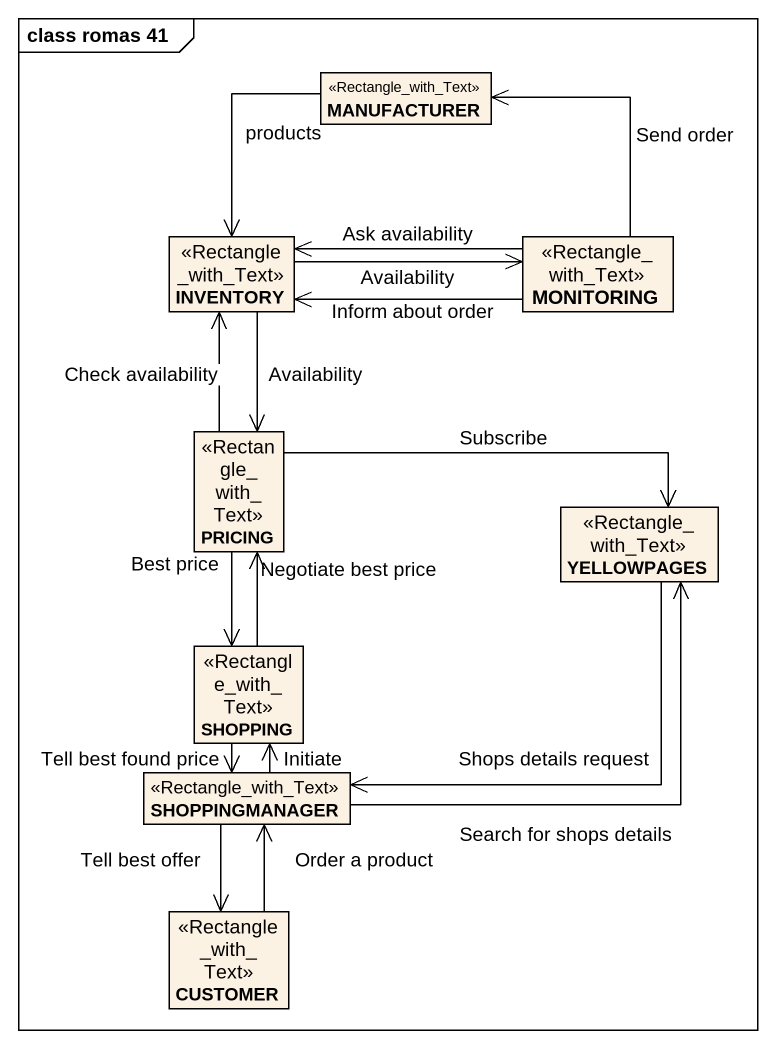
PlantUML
@startuml
mainframe class romas 41
hide circle
hide empty members
class MANUFACTURER <<Rectangle_with_Text>>
class INVENTORY <<Rectangle_with_Text>>
class MONITORING <<Rectangle_with_Text>>
class PRICING <<Rectangle_with_Text>>
class YELLOWPAGES <<Rectangle_with_Text>>
class SHOPPING <<Rectangle_with_Text>>
class SHOPPINGMANAGER <<Rectangle_with_Text>>
class CUSTOMER <<Rectangle_with_Text>>
MANUFACTURER --> INVENTORY : products
INVENTORY -right-> MONITORING : Availability
INVENTORY --> PRICING : Availability
MONITORING -up-> MANUFACTURER : Send order
MONITORING -left-> INVENTORY : Ask availability
MONITORING -left-> INVENTORY : Inform about order
PRICING -up-> INVENTORY : Check availability
PRICING -right-> YELLOWPAGES : Subscribe
PRICING --> SHOPPING : Best price
YELLOWPAGES --> SHOPPINGMANAGER : Shops details request
SHOPPING -up-> PRICING : Negotiate best price
SHOPPING --> SHOPPINGMANAGER : Tell best found price
SHOPPINGMANAGER -up-> YELLOWPAGES : Search for shops details
SHOPPINGMANAGER -up-> SHOPPING : Initiate
SHOPPINGMANAGER --> CUSTOMER : Tell best offer
CUSTOMER -up-> SHOPPINGMANAGER : Order a product
@enduml
